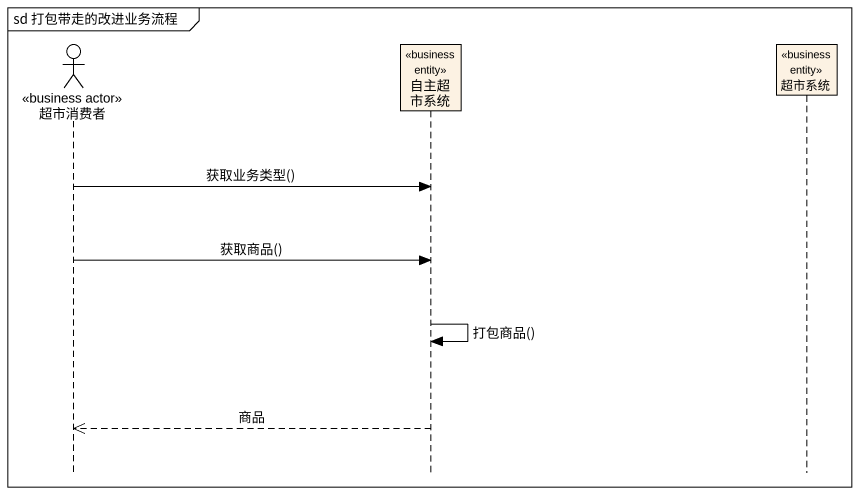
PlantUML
@startuml
mainframe sd 打包带走的改进业务流程
hide footbox
actor 超市消费者 <<business actor>>
participant 自主超市系统 <<business entity>>
participant 超市系统 <<business entity>>

超市消费者 -> 自主超市系统 : 获取业务类型()
超市消费者 -> 自主超市系统 : 获取商品()
自主超市系统 -> 自主超市系统 : 打包商品()
自主超市系统 -->> 超市消费者 : 商品
@enduml
